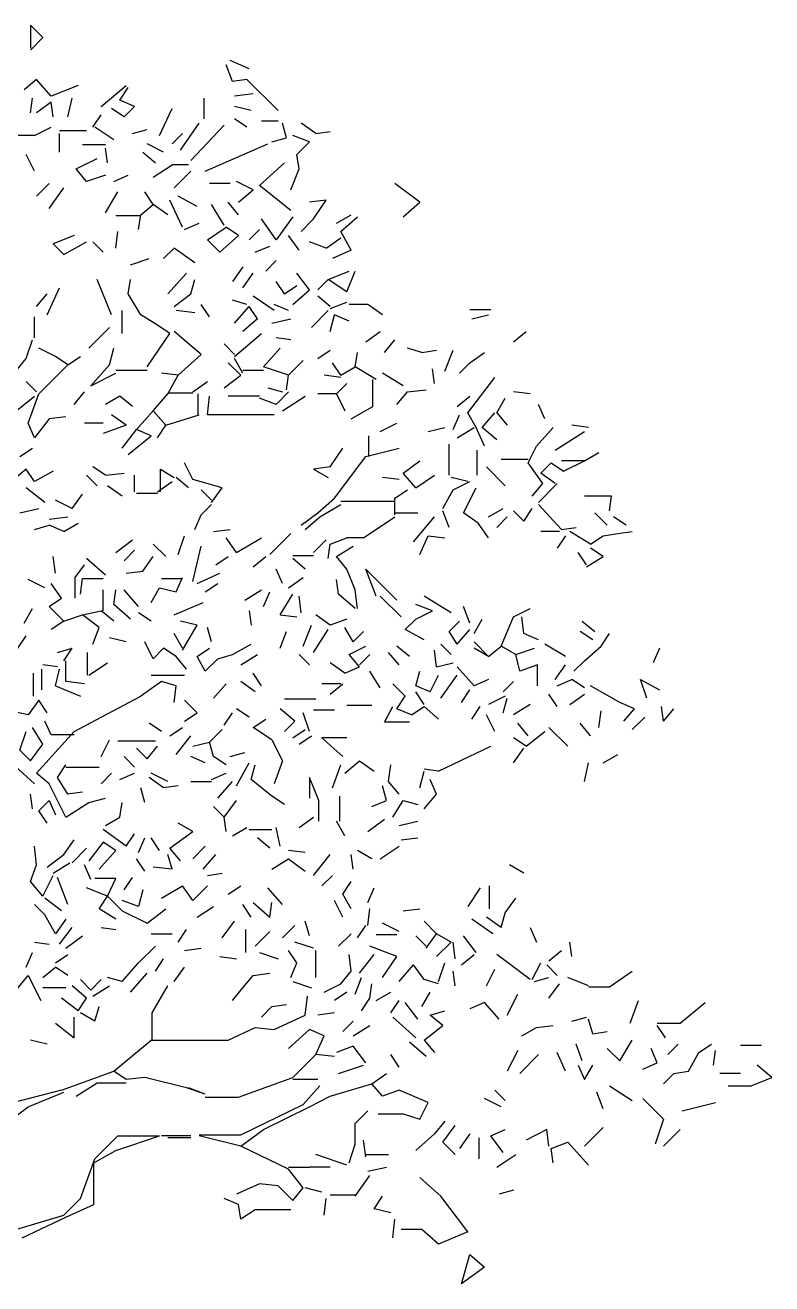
# Model space of a CAD drawing. Header units: millimetres. Extents: x 87938 to 265635, y 330093 to 434310.
# Drawn here: x 110388 to 113065, y 386110 to 390620 of the extents above; entities that cross this region are included whole.
import ezdxf

# ---------------------------------------------------------------- set-up
doc = ezdxf.new("R2010")
doc.units = ezdxf.units.MM

# ---------------------------------------------------------------- blocks, each defined once
blk = doc.blocks.new('A$C4BB30119')
at = {"linetype": 'Continuous'}
for p, q in [((3968, 6465.5), (3936, 6497.5)), ((3936, 6497.5), (3936, 6438.8)), ((3936, 6433.5), (3968, 6465.5)), ((4453.3, 6353.5), (4437.3, 6396.1)), ((4496, 6385.5), (4448, 6406.8)), ((3952, 6358.8), (3920, 6332.1)), ((3989.3, 6316.1), (3952, 6358.8)), ((4490.7, 6358.8), (4453.3, 6353.5)), ((4570.7, 6278.8), (4490.7, 6358.8)), ((4058.7, 6342.8), (3989.3, 6316.1)), ((4117.3, 6289.5), (4181.3, 6342.8)), ((4165.3, 6305.5), (4186.7, 6337.5)), ((4506.7, 6321.5), (4458.7, 6316.1)), ((3936, 6273.5), (3941.3, 6310.8)), ((3989.3, 6300.1), (3952, 6273.5)), ((3994.7, 6262.8), (3989.3, 6300.1)), ((4032, 6262.8), (4042.7, 6310.8)), ((4176, 6262.8), (4144, 6284.1)), ((4202.7, 6289.5), (4165.3, 6305.5)), ((4176, 6262.8), (4202.7, 6289.5)), ((4266.7, 6214.8), (4298.7, 6284.1)), ((4381.3, 6257.5), (4381.3, 6310.8)), ((4501.3, 6278.8), (4458.7, 6289.5)), ((4096, 6236.1), (4117.3, 6268.1)), ((4490.7, 6236.1), (4458.7, 6257.5)), ((4570.7, 6252.1), (4528, 6252.1)), ((3946.7, 6214.8), (3989.3, 6236.1)), ((4010.7, 6228.1), (4080, 6228.1)), ((4010.7, 6172.1), (4010.7, 6220.1)), ((4149.3, 6204.1), (4101.3, 6236.1)), ((4197.3, 6220.1), (4234.7, 6230.8)), ((4298.7, 6193.5), (4325.3, 6220.1)), ((4320, 6177.5), (4368, 6246.8)), ((4346.7, 6150.8), (4432, 6241.5)), ((4592, 6209.5), (4581.3, 6246.8)), ((4666.7, 6220.1), (4629.3, 6246.8)), ((4666.7, 6220.1), (4704, 6225.5)), ((3946.7, 6214.8), (3904, 6214.8)), ((4128, 6190.8), (4069.3, 6190.8)), ((4277.3, 6172.1), (4234.7, 6193.5)), ((4384, 6124.1), (4544, 6193.5)), ((4554.7, 6198.8), (4592, 6209.5)), ((4650.7, 6198.8), (4608, 6214.8)), ((4618.7, 6166.8), (4650.7, 6198.8)), ((3946.7, 6124.1), (3925.3, 6166.8)), ((4053.3, 6129.5), (4106.7, 6156.1)), ((4133.3, 6145.5), (4128, 6182.8)), ((4224, 6172.1), (4256, 6145.5)), ((4624, 6129.5), (4618.7, 6166.8)), ((4080, 6097.5), (4053.3, 6129.5)), ((4250.7, 6108.1), (4298.7, 6140.1)), ((4341.3, 6140.1), (4298.7, 6140.1)), ((4304, 6081.5), (4346.7, 6124.1)), ((4522.7, 6086.8), (4586.7, 6145.5)), ((4602.7, 6076.1), (4624, 6129.5)), ((3952, 6060.1), (3984, 6092.1)), ((4128, 6113.5), (4080, 6097.5)), ((4149.3, 6097.5), (4186.7, 6113.5)), ((4448, 6092.1), (4394.7, 6092.1)), ((4506.7, 6076.1), (4464, 6097.5)), ((4933.3, 6044.1), (4869.3, 6092.1)), ((3984, 6028.1), (4021.3, 6081.5)), ((4128, 6017.5), (4160, 6070.8)), ((4250.7, 6038.8), (4229.3, 6070.8)), ((4362.7, 6033.5), (4314.7, 6060.1)), ((4469.3, 6044.1), (4506.7, 6076.1)), ((4602.7, 6022.8), (4522.7, 6086.8)), ((4218.7, 6012.1), (4250.7, 6038.8)), ((4288, 6012.1), (4250.7, 6038.8)), ((4325.3, 5980.1), (4293.3, 6049.5)), ((4432, 5985.5), (4400, 6038.8)), ((4469.3, 6012.1), (4442.7, 6044.1)), ((4693.3, 6049.5), (4650.7, 6044.1)), ((4661.3, 6001.5), (4693.3, 6049.5)), ((4890.7, 6006.8), (4933.3, 6044.1)), ((4218.7, 6009.5), (4154.7, 6009.5)), ((4213.3, 5974.8), (4218.7, 6012.1)), ((4565.3, 5948.1), (4528, 6001.5)), ((4608, 6006.8), (4565.3, 5948.1)), ((4629.3, 5969.5), (4661.3, 6001.5)), ((4720, 5990.8), (4757.3, 6012.1)), ((4730.7, 5969.5), (4773.3, 6006.8)), ((4154.7, 5926.8), (4160, 5969.5)), ((4330.7, 5974.8), (4368, 5990.8)), ((4389.3, 5948.1), (4437.3, 5980.1)), ((4469.3, 5958.8), (4437.3, 5980.1)), ((4496, 5948.1), (4522.7, 5974.8)), ((4757.3, 5921.5), (4730.7, 5969.5)), ((4048, 5958.8), (3994.7, 5937.5)), ((3994.7, 5937.5), (4021.3, 5910.8)), ((4021.3, 5910.8), (4080, 5942.8)), ((4122.7, 5916.1), (4096, 5942.8)), ((4421.3, 5916.1), (4389.3, 5948.1)), ((4469.3, 5958.8), (4421.3, 5916.1)), ((4512, 5916.1), (4549.3, 5932.1)), ((4624, 5921.5), (4597.3, 5958.8)), ((4693.3, 5926.8), (4650.7, 5942.8)), ((4693.3, 5926.8), (4730.7, 5953.5)), ((4192, 5884.1), (4240, 5900.1)), ((4304, 5926.8), (4277.3, 5900.1)), ((4357.3, 5889.5), (4304, 5926.8)), ((4757.3, 5921.5), (4709.3, 5900.1)), ((4480, 5878.8), (4453.3, 5841.5)), ((4565.3, 5894.8), (4538.7, 5868.1)), ((4698.7, 5846.8), (4752, 5868.1)), ((4746.7, 5814.8), (4768, 5868.1)), ((4144, 5756.1), (4106.7, 5846.8)), ((4186.7, 5809.5), (4192, 5846.8)), ((4288, 5809.5), (4336, 5862.8)), ((4346.7, 5809.5), (4357.3, 5846.8)), ((4480, 5825.5), (4506.7, 5862.8)), ((4586.7, 5809.5), (4565.3, 5841.5)), ((4586.7, 5809.5), (4618.7, 5830.8)), ((4650.7, 5820.1), (4618.7, 5862.8)), ((4672, 5820.1), (4698.7, 5846.8)), ((4746.7, 5814.8), (4698.7, 5846.8)), ((3952, 5777.5), (3978.7, 5809.5)), ((3978.7, 5756.1), (4010.7, 5825.5)), ((4218.7, 5756.1), (4186.7, 5809.5)), ((4304, 5777.5), (4346.7, 5809.5)), ((4560, 5766.8), (4506.7, 5804.1)), ((4608, 5782.8), (4650.7, 5820.1)), ((4704, 5777.5), (4672, 5804.1)), ((4170.7, 5708.1), (4170.7, 5766.8)), ((4357.3, 5761.5), (4309.3, 5766.8)), ((4394.7, 5750.8), (4373.3, 5782.8)), ((4490.7, 5782.8), (4453.3, 5793.5)), ((4458.7, 5734.8), (4496, 5777.5)), ((4517.3, 5745.5), (4496, 5777.5)), ((4597.3, 5766.8), (4560, 5782.8)), ((4656, 5724.1), (4698.7, 5766.8)), ((4704, 5772.1), (4746.7, 5788.1)), ((4800, 5782.8), (4752, 5782.8)), ((4837.3, 5756.1), (4800, 5782.8)), ((5061.3, 5769.5), (5114.7, 5769.5)), ((3946.7, 5697.5), (3946.7, 5750.8)), ((4261.3, 5729.5), (4218.7, 5756.1)), ((4517.3, 5745.5), (4480, 5713.5)), ((4554.7, 5734.8), (4602.7, 5745.5)), ((4704, 5713.5), (4714.7, 5756.1)), ((4752, 5740.1), (4714.7, 5756.1)), ((5066.7, 5745.5), (5109.3, 5756.1)), ((4085.3, 5670.8), (4138.7, 5724.1)), ((4234.7, 5622.8), (4293.3, 5708.1)), ((4293.3, 5708.1), (4261.3, 5729.5)), ((4373.3, 5654.8), (4304, 5713.5)), ((4458.7, 5649.5), (4528, 5708.1)), ((4794.7, 5686.8), (4832, 5713.5)), ((5173.3, 5686.8), (5205.3, 5713.5)), ((3925.3, 5644.1), (3941.3, 5692.1)), ((4000, 5649.5), (3957.3, 5670.8)), ((4138.7, 5628.1), (4149.3, 5670.8)), ((4458.7, 5654.8), (4432, 5681.5)), ((4533.3, 5622.8), (4576, 5670.8)), ((4602.7, 5692.1), (4565.3, 5697.5)), ((4842.7, 5660.1), (4869.3, 5692.1)), ((4938.7, 5660.1), (4901.3, 5670.8)), ((3898.7, 5612.1), (3925.3, 5644.1)), ((4032, 5628.1), (4000, 5649.5)), ((4032, 5628.1), (4064, 5649.5)), ((4314.7, 5601.5), (4373.3, 5654.8)), ((4480, 5606.8), (4458.7, 5644.1)), ((4597.3, 5601.5), (4634.7, 5638.8)), ((4672, 5644.1), (4704, 5665.5)), ((4768, 5622.8), (4773.3, 5660.1)), ((4938.7, 5660.1), (4976, 5665.5)), ((4997.3, 5612.1), (5018.7, 5665.5)), ((5061.3, 5633.5), (5098.7, 5660.1)), ((3957.3, 5553.5), (4032, 5628.1)), ((4090.7, 5574.8), (4138.7, 5628.1)), ((4090.7, 5574.8), (4154.7, 5606.8)), ((4154.7, 5614.8), (4234.7, 5614.8)), ((4314.7, 5601.5), (4272, 5606.8)), ((4474.7, 5601.5), (4442.7, 5633.5)), ((4480, 5614.8), (4533.3, 5614.8)), ((4597.3, 5601.5), (4533.3, 5622.8)), ((4730.7, 5601.5), (4709.3, 5633.5)), ((4730.7, 5601.5), (4768, 5622.8)), ((4821.3, 5590.8), (4768, 5622.8)), ((4890.7, 5574.8), (4837.3, 5606.8)), ((4970.7, 5580.1), (4965.3, 5617.5)), ((5034.7, 5606.8), (5061.3, 5633.5)), ((3952, 5558.8), (3925.3, 5585.5)), ((4288, 5553.5), (4314.7, 5601.5)), ((4352, 5558.8), (4389.3, 5585.5)), ((4432, 5569.5), (4474.7, 5601.5)), ((4592, 5564.1), (4597.3, 5601.5)), ((4730.7, 5596.1), (4688, 5601.5)), ((4720, 5553.5), (4746.7, 5580.1)), ((4813.3, 5521.5), (4813.3, 5590.8)), ((5056, 5505.5), (5125.3, 5596.1)), ((3893.3, 5505.5), (3946.7, 5548.1)), ((3930.7, 5478.8), (3957.3, 5553.5)), ((4048, 5526.8), (4074.7, 5558.8)), ((4165.3, 5548.1), (4128, 5526.8)), ((4197.3, 5521.5), (4165.3, 5548.1)), ((4250.7, 5510.8), (4288, 5553.5)), ((4288, 5556.1), (4352, 5556.1)), ((4365.3, 5500.1), (4365.3, 5553.5)), ((4389.3, 5500.1), (4394.7, 5548.1)), ((4522.7, 5548.1), (4442.7, 5548.1)), ((4565.3, 5526.8), (4522.7, 5542.8)), ((4544, 5569.5), (4581.3, 5558.8)), ((4565.3, 5526.8), (4597.3, 5558.8)), ((4581.3, 5510.8), (4640, 5548.1)), ((4720, 5553.5), (4672, 5553.5)), ((4720, 5553.5), (4741.3, 5510.8)), ((4874.7, 5526.8), (4901.3, 5558.8)), ((4901.3, 5558.8), (4949.3, 5564.1)), ((5029.3, 5521.5), (5061.3, 5548.1)), ((5130.7, 5505.5), (5152, 5542.8)), ((5216, 5553.5), (5173.3, 5558.8)), ((4208, 5462.8), (4250.7, 5510.8)), ((4282.7, 5473.5), (4250.7, 5510.8)), ((4757.3, 5489.5), (4813.3, 5521.5)), ((5253.3, 5489.5), (5237.3, 5526.8)), ((3946.7, 5441.5), (3930.7, 5478.8)), ((3984, 5489.5), (3946.7, 5441.5)), ((4026.7, 5494.8), (3984, 5489.5)), ((4122.7, 5478.8), (4074.7, 5478.8)), ((4181.3, 5473.5), (4144, 5500.1)), ((4282.7, 5473.5), (4368, 5500.1)), ((4560, 5500.1), (4389.3, 5500.1)), ((4832, 5457.5), (4874.7, 5478.8)), ((5018.7, 5462.8), (5034.7, 5500.1)), ((5077.3, 5468.1), (5056, 5505.5)), ((5093.3, 5468.1), (5125.3, 5505.5)), ((5130.7, 5505.5), (5157.3, 5473.5)), ((4181.3, 5473.5), (4122.7, 5452.1)), ((4170.7, 5414.8), (4208, 5462.8)), ((4186.7, 5398.8), (4245.3, 5446.8)), ((4245.3, 5446.8), (4208, 5462.8)), ((4261.3, 5441.5), (4282.7, 5473.5)), ((4802.7, 5393.5), (4802.7, 5446.8)), ((4954.7, 5457.5), (4997.3, 5468.1)), ((5029.3, 5441.5), (5072, 5468.1)), ((5098.7, 5420.1), (5077.3, 5468.1)), ((5130.7, 5436.1), (5093.3, 5468.1)), ((5232, 5420.1), (5274.7, 5468.1)), ((5280, 5409.5), (5354.7, 5457.5)), ((5365.3, 5468.1), (5322.7, 5473.5)), ((3909.3, 5393.5), (3941.3, 5414.8)), ((4704, 5366.8), (4736, 5414.8)), ((4794.7, 5393.5), (4880, 5414.8)), ((5008, 5345.5), (5008, 5425.5)), ((5210.7, 5377.5), (5232, 5420.1)), ((4714.7, 5286.8), (4794.7, 5393.5)), ((4890.7, 5350.8), (4933.3, 5382.8)), ((5080, 5345.5), (5080, 5409.5)), ((5210.7, 5385.5), (5141.3, 5385.5)), ((5354.7, 5382.8), (5296, 5382.8)), ((5301.3, 5356.1), (5354.7, 5382.8)), ((5354.7, 5382.8), (5392, 5404.1)), ((3925.3, 5361.5), (3893.3, 5334.8)), ((3946.7, 5329.5), (3925.3, 5361.5)), ((3994.7, 5356.1), (3946.7, 5329.5)), ((4128, 5345.5), (4096, 5366.8)), ((4128, 5345.5), (4176, 5350.8)), ((4269.3, 5302.8), (4269.3, 5361.5)), ((4269.3, 5361.5), (4304, 5340.1)), ((4352, 5334.8), (4330.7, 5377.5)), ((4704, 5366.8), (4661.3, 5361.5)), ((4661.3, 5361.5), (4698.7, 5340.1)), ((4922.7, 5313.5), (4890.7, 5350.8)), ((5152, 5318.8), (5104, 5366.8)), ((5248, 5324.1), (5210.7, 5377.5)), ((5242.7, 5350.8), (5269.3, 5377.5)), ((5280, 5324.1), (5242.7, 5350.8)), ((5269.3, 5377.5), (5301.3, 5356.1)), ((4106.7, 5318.8), (4080, 5345.5)), ((4170.7, 5292.1), (4133.3, 5318.8)), ((4202.7, 5302.8), (4202.7, 5345.5)), ((4261.3, 5302.8), (4298.7, 5329.5)), ((4341.3, 5313.5), (4309.3, 5340.1)), ((4426.7, 5313.5), (4352, 5334.8)), ((4880, 5334.8), (4837.3, 5340.1)), ((4922.7, 5313.5), (4970.7, 5345.5)), ((5056, 5329.5), (5013.3, 5340.1)), ((5018.7, 5308.1), (5061.3, 5329.5)), ((5221.3, 5292.1), (5248, 5324.1)), ((5237.3, 5276.1), (5285.3, 5324.1)), ((3973.3, 5276.1), (3925.3, 5313.5)), ((4042.7, 5260.1), (4069.3, 5297.5)), ((4208, 5300.1), (4261.3, 5300.1)), ((4400, 5281.5), (4373.3, 5308.1)), ((4400, 5276.1), (4426.7, 5313.5)), ((4672, 5249.5), (4714.7, 5286.8)), ((4869.3, 5286.8), (4901.3, 5308.1)), ((4869.3, 5244.1), (4869.3, 5286.8)), ((4992, 5260.1), (5018.7, 5308.1)), ((5045.3, 5249.5), (5077.3, 5313.5)), ((5424, 5292.1), (5354.7, 5292.1)), ((5418.7, 5254.8), (5424, 5292.1)), ((3909.3, 5249.5), (3957.3, 5260.1)), ((4042.7, 5260.1), (4000, 5281.5)), ((4373.3, 5244.1), (4400, 5270.8)), ((4677.3, 5238.8), (4730.7, 5270.8)), ((4730.7, 5278.8), (4869.3, 5278.8)), ((5008, 5212.1), (4992, 5254.8)), ((5109.3, 5238.8), (5146.7, 5260.1)), ((5200, 5228.1), (5173.3, 5254.8)), ((5200, 5228.1), (5221.3, 5260.1)), ((5296, 5206.8), (5237.3, 5270.8)), ((3984, 5233.5), (4032, 5238.8)), ((4021.3, 5201.5), (4058.7, 5222.8)), ((4357.3, 5206.8), (4373.3, 5244.1)), ((4629.3, 5217.5), (4672, 5249.5)), ((4640, 5206.8), (4677.3, 5238.8)), ((4789.3, 5185.5), (4869.3, 5238.8)), ((4869.3, 5249.5), (4928, 5249.5)), ((4917.3, 5174.8), (4970.7, 5238.8)), ((5082.7, 5222.8), (5045.3, 5249.5)), ((5109.3, 5185.5), (5082.7, 5222.8)), ((5157.3, 5238.8), (5130.7, 5212.1)), ((5413.3, 5217.5), (5381.3, 5249.5)), ((5461.3, 5217.5), (5429.3, 5238.8)), ((3946.7, 5206.8), (3984, 5217.5)), ((4021.3, 5201.5), (3984, 5217.5)), ((4314.7, 5142.8), (4330.7, 5190.8)), ((4405.3, 5201.5), (4448, 5206.8)), ((4549.3, 5142.8), (4602.7, 5196.1)), ((4933.3, 5142.8), (4954.7, 5190.8)), ((4954.7, 5190.8), (4997.3, 5185.5)), ((5290.7, 5201.5), (5242.7, 5201.5)), ((5306.7, 5190.8), (5285.3, 5158.8)), ((5296, 5206.8), (5333.3, 5212.1)), ((5370.7, 5169.5), (5317.3, 5201.5)), ((5370.7, 5169.5), (5402.7, 5190.8)), ((5402.7, 5190.8), (5440, 5196.1)), ((5440, 5196.1), (5477.3, 5201.5)), ((4154.7, 5148.1), (4197.3, 5180.1)), ((4282.7, 5137.5), (4250.7, 5169.5)), ((4352, 5073.5), (4373.3, 5164.1)), ((4464, 5148.1), (4437.3, 5185.5)), ((4464, 5148.1), (4528, 5185.5)), ((4661.3, 5148.1), (4693.3, 5180.1)), ((4698.7, 5132.1), (4704, 5169.5)), ((4704, 5169.5), (4746.7, 5185.5)), ((4720, 5137.5), (4762.7, 5164.1)), ((4789.3, 5185.5), (4746.7, 5185.5)), ((5402.7, 5137.5), (5370.7, 5158.8)), ((4000, 5094.8), (3994.7, 5137.5)), ((4128, 5089.5), (4080, 5132.1)), ((4176, 5126.8), (4202.7, 5153.5)), ((4224, 5100.1), (4250.7, 5137.5)), ((4410.7, 5116.1), (4442.7, 5137.5)), ((4506.7, 5110.8), (4538.7, 5137.5)), ((4608, 5140.1), (4661.3, 5140.1)), ((4640, 5105.5), (4608, 5132.1)), ((4746.7, 5105.5), (4720, 5137.5)), ((5360, 5116.1), (5338.7, 5148.1)), ((5360, 5110.8), (5402.7, 5137.5)), ((4050.7, 5084.1), (4074.7, 5116.1)), ((4181.3, 5094.8), (4224, 5100.1)), ((4362.7, 5068.1), (4421.3, 5094.8)), ((4581.3, 5068.1), (4565.3, 5105.5)), ((4768, 5052.1), (4746.7, 5105.5)), ((4821.3, 5036.1), (4794.7, 5105.5)), ((4874.7, 5025.5), (4794.7, 5105.5)), ((3973.3, 5057.5), (3930.7, 5078.8)), ((4016, 5030.8), (3989.3, 5068.1)), ((4050.7, 5030.8), (4050.7, 5084.1)), ((4064, 5041.5), (4069.3, 5081.5)), ((4069.3, 5081.5), (4122.7, 5081.5)), ((4272, 5081.5), (4325.3, 5081.5)), ((4309.3, 5046.8), (4325.3, 5084.1)), ((4384, 5046.8), (4416, 5068.1)), ((4597.3, 5057.5), (4634.7, 5084.1)), ((4725.3, 5041.5), (4720, 5078.8)), ((3984, 5009.5), (4016, 5030.8)), ((4122.7, 4998.8), (4122.7, 5052.1)), ((4149.3, 5014.8), (4154.7, 5052.1)), ((4213.3, 5009.5), (4176, 5052.1)), ((4245.3, 5020.1), (4266.7, 5057.5)), ((4266.7, 5057.5), (4309.3, 5046.8)), ((4485.3, 5025.5), (4528, 5052.1)), ((4533.3, 5009.5), (4549.3, 5046.8)), ((4576, 4988.1), (4608, 5041.5)), ((4629.3, 4993.5), (4624, 5036.1)), ((4768, 5004.1), (4725.3, 5041.5)), ((4773.3, 5004.1), (4768, 5052.1)), ((4885.3, 4982.8), (4832, 5036.1)), ((5013.3, 4993.5), (4944, 5036.1)), ((3920, 4966.8), (3941.3, 5004.1)), ((4021.3, 4972.1), (3984, 5009.5)), ((4069.3, 4988.1), (4117.3, 4998.8)), ((4149.3, 4972.1), (4117.3, 4998.8)), ((4192, 4977.5), (4149.3, 5014.8)), ((4245.3, 4972.1), (4213.3, 4993.5)), ((4304, 4988.1), (4378.7, 5020.1)), ((4496, 4998.8), (4501.3, 4961.5)), ((4965.3, 4998.8), (4922.7, 5014.8)), ((4922.7, 4977.5), (4965.3, 4998.8)), ((5061.3, 4966.8), (5045.3, 5009.5)), ((5173.3, 4982.8), (5216, 5004.1)), ((4021.3, 4972.1), (3989.3, 4950.8)), ((4021.3, 4972.1), (4069.3, 4988.1)), ((4112, 4956.1), (4069.3, 4988.1)), ((4362.7, 4961.5), (4320, 4972.1)), ((4325.3, 4897.5), (4362.7, 4961.5)), ((4576, 4988.1), (4618.7, 4982.8)), ((4634.7, 4908.1), (4656, 4961.5)), ((4704, 4961.5), (4666.7, 4988.1)), ((4746.7, 4977.5), (4704, 4961.5)), ((4896, 4950.8), (4922.7, 4977.5)), ((5008, 4945.5), (5034.7, 4972.1)), ((5072, 4940.1), (5093.3, 4977.5)), ((5141.3, 4908.1), (5173.3, 4982.8)), ((5200, 4940.1), (5194.7, 4982.8)), ((5349.3, 4972.1), (5381.3, 4945.5)), ((3904, 4902.8), (3925.3, 4934.8)), ((4096, 4913.5), (4112, 4956.1)), ((4181.3, 4918.8), (4138.7, 4929.5)), ((4325.3, 4902.8), (4304, 4940.1)), ((4400, 4918.8), (4389.3, 4956.1)), ((4576, 4902.8), (4592, 4945.5)), ((4661.3, 4892.1), (4698.7, 4950.8)), ((4762.7, 4918.8), (4741.3, 4956.1)), ((4789.3, 4945.5), (4762.7, 4918.8)), ((4944, 4924.1), (4896, 4950.8)), ((5029.3, 4913.5), (5008, 4945.5)), ((5029.3, 4913.5), (5061.3, 4950.8)), ((5237.3, 4924.1), (5200, 4940.1)), ((5376, 4924.1), (5344, 4945.5)), ((5397.3, 4908.1), (5418.7, 4940.1)), ((4005.3, 4892.1), (4042.7, 4902.8)), ((4021.3, 4870.8), (4042.7, 4902.8)), ((4250.7, 4876.1), (4229.3, 4918.8)), ((4250.7, 4876.1), (4277.3, 4902.8)), ((4309.3, 4881.5), (4277.3, 4902.8)), ((4362.7, 4881.5), (4394.7, 4902.8)), ((4453.3, 4886.8), (4501.3, 4913.5)), ((4752, 4886.8), (4794.7, 4908.1)), ((4906.7, 4881.5), (4874.7, 4908.1)), ((4976, 4854.8), (4970.7, 4897.5)), ((5013.3, 4886.8), (4986.7, 4913.5)), ((5109.3, 4881.5), (5072, 4918.8)), ((5109.3, 4881.5), (5072, 4902.8)), ((5109.3, 4881.5), (5141.3, 4908.1)), ((5178.7, 4886.8), (5141.3, 4908.1)), ((5178.7, 4886.8), (5226.7, 4902.8)), ((5306.7, 4881.5), (5253.3, 4913.5)), ((5354.7, 4870.8), (5397.3, 4908.1)), ((5546.7, 4902.8), (5530.7, 4865.5)), ((4026.7, 4817.5), (4026.7, 4870.8)), ((4082.7, 4833.5), (4082.7, 4892.1)), ((4085.3, 4833.5), (4133.3, 4865.5)), ((4336, 4849.5), (4309.3, 4881.5)), ((4384, 4844.1), (4362.7, 4881.5)), ((4416, 4876.1), (4384, 4844.1)), ((4416, 4876.1), (4453.3, 4886.8)), ((4474.7, 4860.1), (4517.3, 4886.8)), ((4650.7, 4860.1), (4624, 4886.8)), ((4741.3, 4838.8), (4704, 4865.5)), ((4778.7, 4854.8), (4752, 4886.8)), ((4778.7, 4860.1), (4805.3, 4886.8)), ((4880, 4860.1), (4853.3, 4892.1)), ((4976, 4854.8), (5018.7, 4865.5)), ((5189.3, 4844.1), (5178.7, 4886.8)), ((5328, 4844.1), (5354.7, 4870.8)), ((3944, 4780.1), (3944, 4838.8)), ((3965.3, 4796.1), (3965.3, 4849.5)), ((4005.3, 4854.8), (3968, 4860.1)), ((4000, 4806.8), (4010.7, 4849.5)), ((4245.3, 4833.5), (4330.7, 4833.5)), ((4528, 4806.8), (4506.7, 4838.8)), ((4741.3, 4838.8), (4778.7, 4854.8)), ((4832, 4801.5), (4805.3, 4844.1)), ((4922.7, 4806.8), (4933.3, 4844.1)), ((4960, 4790.8), (4981.3, 4833.5)), ((4986.7, 4774.8), (5029.3, 4833.5)), ((5072, 4806.8), (5029.3, 4854.8)), ((5234.7, 4860.1), (5189.3, 4844.1)), ((5234.7, 4806.8), (5234.7, 4860.1)), ((5280, 4822.8), (5306.7, 4860.1)), ((4000, 4806.8), (4064, 4780.1)), ((4074.7, 4812.1), (4026.7, 4817.5)), ((4272, 4817.5), (4218.7, 4780.1)), ((4309.3, 4806.8), (4272, 4817.5)), ((4304, 4764.1), (4309.3, 4806.8)), ((4405.3, 4774.8), (4437.3, 4812.1)), ((4512, 4790.8), (4474.7, 4817.5)), ((4730.7, 4812.1), (4682.7, 4812.1)), ((4704, 4785.5), (4736, 4812.1)), ((4896, 4780.1), (4864, 4812.1)), ((4960, 4790.8), (4922.7, 4806.8)), ((5109.3, 4822.8), (5072, 4806.8)), ((5146.7, 4790.8), (5173.3, 4817.5)), ((5285.3, 4806.8), (5322.7, 4822.8)), ((5354.7, 4801.5), (5322.7, 4822.8)), ((5408, 4785.5), (5370.7, 4806.8)), ((5514.7, 4774.8), (5498.7, 4822.8)), ((5498.7, 4822.8), (5546.7, 4796.1)), ((3957.3, 4769.5), (3930.7, 4732.1)), ((3978.7, 4737.5), (3957.3, 4769.5)), ((4048, 4689.5), (4218.7, 4780.1)), ((4362.7, 4737.5), (4330.7, 4769.5)), ((4666.7, 4772.1), (4586.7, 4772.1)), ((4874.7, 4748.1), (4896, 4780.1)), ((4944, 4758.8), (4922.7, 4790.8)), ((5040, 4764.1), (5061.3, 4796.1)), ((5152, 4780.1), (5109.3, 4758.8)), ((5146.7, 4737.5), (5157.3, 4774.8)), ((5285.3, 4753.5), (5264, 4785.5)), ((5317.3, 4758.8), (5354.7, 4785.5)), ((5445.3, 4764.1), (5408, 4785.5)), ((3930.7, 4732.1), (3882.7, 4742.8)), ((4330.7, 4716.1), (4362.7, 4737.5)), ((4432, 4705.5), (4453.3, 4737.5)), ((4496, 4726.8), (4464, 4748.1)), ((4613.3, 4716.1), (4576, 4748.1)), ((4650.7, 4689.5), (4634.7, 4737.5)), ((4661.3, 4745.5), (4714.7, 4745.5)), ((4810.7, 4756.1), (4746.7, 4756.1)), ((4842.7, 4713.5), (4864, 4753.5)), ((4912, 4732.1), (4874.7, 4748.1)), ((4912, 4732.1), (4944, 4753.5)), ((4981.3, 4721.5), (4944, 4753.5)), ((5066.7, 4721.5), (5088, 4753.5)), ((5216, 4758.8), (5173.3, 4732.1)), ((5392, 4700.1), (5397.3, 4742.8)), ((5482.7, 4748.1), (5445.3, 4764.1)), ((5456, 4716.1), (5482.7, 4748.1)), ((5557.3, 4716.1), (5552, 4753.5)), ((5557.3, 4716.1), (5584, 4748.1)), ((3989.3, 4681.5), (3973.3, 4716.1)), ((4272, 4689.5), (4240, 4710.8)), ((4506.7, 4700.1), (4538.7, 4721.5)), ((4586.7, 4689.5), (4613.3, 4716.1)), ((4906.7, 4713.5), (4842.7, 4713.5)), ((5125.3, 4689.5), (5104, 4732.1)), ((5210.7, 4678.8), (5184, 4710.8)), ((5370.7, 4678.8), (5344, 4710.8)), ((5477.3, 4694.8), (5509.3, 4726.8)), ((3909.3, 4641.5), (3925.3, 4689.5)), ((3968, 4657.5), (3941.3, 4700.1)), ((3952, 4582.8), (4048, 4689.5)), ((4048, 4681.5), (3989.3, 4681.5)), ((4293.3, 4678.8), (4325.3, 4700.1)), ((4309.3, 4630.8), (4346.7, 4678.8)), ((4394.7, 4662.8), (4426.7, 4694.8)), ((4554.7, 4668.1), (4506.7, 4700.1)), ((4608, 4673.5), (4640, 4694.8)), ((4624, 4657.5), (4656, 4678.8)), ((4736, 4625.5), (4682.7, 4673.5)), ((4746.7, 4673.5), (4682.7, 4673.5)), ((5205.3, 4652.1), (5173.3, 4673.5)), ((5205.3, 4652.1), (5253.3, 4689.5)), ((5312, 4652.1), (5264, 4700.1)), ((3909.3, 4641.5), (3936, 4614.8)), ((3936, 4614.8), (3968, 4657.5)), ((4117.3, 4625.5), (4138.7, 4668.1)), ((4160, 4665.5), (4256, 4665.5)), ((4234.7, 4620.1), (4208, 4646.8)), ((4234.7, 4620.1), (4261.3, 4652.1)), ((4352, 4652.1), (4394.7, 4662.8)), ((4405.3, 4625.5), (4394.7, 4662.8)), ((4554.7, 4668.1), (4581.3, 4614.8)), ((4981.3, 4588.1), (5114.7, 4652.1)), ((5173.3, 4609.5), (5200, 4646.8)), ((3946.7, 4556.1), (3888, 4609.5)), ((4202.7, 4598.8), (4176, 4625.5)), ((4384, 4609.5), (4346.7, 4625.5)), ((4437.3, 4604.1), (4405.3, 4625.5)), ((4448, 4625.5), (4485.3, 4636.1)), ((4464, 4550.8), (4496, 4609.5)), ((4581.3, 4614.8), (4560, 4556.1)), ((4741.3, 4582.8), (4778.7, 4614.8)), ((4778.7, 4614.8), (4816, 4588.1)), ((5354.7, 4561.5), (5365.3, 4609.5)), ((5402.7, 4609.5), (5440, 4630.8)), ((3984, 4556.1), (3952, 4582.8)), ((4005.3, 4572.1), (4026.7, 4604.1)), ((4026.7, 4598.8), (4112, 4598.8)), ((4117.3, 4556.1), (4144, 4582.8)), ((4165.3, 4566.8), (4202.7, 4582.8)), ((4288, 4561.5), (4245.3, 4582.8)), ((4400, 4566.8), (4437.3, 4582.8)), ((4501.3, 4566.8), (4512, 4604.1)), ((4709.3, 4545.5), (4730.7, 4604.1)), ((4853.3, 4561.5), (4858.7, 4604.1)), ((4933.3, 4545.5), (4944, 4588.1)), ((4981.3, 4588.1), (4944, 4593.5)), ((4026.7, 4470.8), (3984, 4556.1)), ((4032, 4529.5), (4005.3, 4572.1)), ((4229.3, 4508.1), (4218.7, 4545.5)), ((4277.3, 4545.5), (4240, 4572.1)), ((4314.7, 4550.8), (4277.3, 4545.5)), ((4346.7, 4561.5), (4400, 4561.5)), ((4416, 4518.8), (4453.3, 4561.5)), ((4554.7, 4524.1), (4501.3, 4566.8)), ((4674.7, 4513.5), (4650.7, 4572.1)), ((4650.7, 4572.1), (4650.7, 4518.8)), ((4848, 4513.5), (4837.3, 4550.8)), ((4880, 4529.5), (4853.3, 4561.5)), ((4976, 4529.5), (4960, 4566.8)), ((3941.3, 4492.1), (3936, 4529.5)), ((3957.3, 4486.8), (3984, 4513.5)), ((3984, 4513.5), (4000, 4476.1)), ((4069.3, 4534.8), (4032, 4529.5)), ((4085.3, 4508.1), (4128, 4518.8)), ((4432, 4470.8), (4464, 4513.5)), ((4586.7, 4502.8), (4554.7, 4524.1)), ((4674.7, 4460.1), (4674.7, 4513.5)), ((4728, 4460.1), (4728, 4524.1)), ((4810.7, 4497.5), (4848, 4513.5)), ((4864, 4470.8), (4890.7, 4513.5)), ((4890.7, 4513.5), (4928, 4502.8)), ((4944, 4492.1), (4976, 4529.5)), ((3978.7, 4454.8), (3957.3, 4486.8)), ((4026.7, 4470.8), (4085.3, 4508.1)), ((4165.3, 4470.8), (4170.7, 4508.1)), ((4432, 4470.8), (4405.3, 4497.5)), ((4128, 4449.5), (4165.3, 4470.8)), ((4352, 4433.5), (4314.7, 4454.8)), ((4437.3, 4433.5), (4432, 4470.8)), ((4624, 4444.1), (4661.3, 4470.8)), ((4741.3, 4422.8), (4720, 4460.1)), ((4800, 4433.5), (4842.7, 4465.5)), ((4880, 4449.5), (4928, 4460.1)), ((4181.3, 4396.1), (4122.7, 4438.8)), ((4181.3, 4396.1), (4202.7, 4428.1)), ((4213.3, 4380.1), (4229.3, 4417.5)), ((4266.7, 4385.5), (4245.3, 4417.5)), ((4293.3, 4390.8), (4352, 4433.5)), ((4453.3, 4422.8), (4490.7, 4444.1)), ((4496, 4438.8), (4554.7, 4438.8)), ((4549.3, 4390.8), (4517.3, 4417.5)), ((4576, 4396.1), (4565.3, 4444.1)), ((4885.3, 4412.1), (4928, 4417.5)), ((3952, 4348.1), (3946.7, 4396.1)), ((4021.3, 4374.8), (4048, 4412.1)), ((4042.7, 4353.5), (4080, 4390.8)), ((4122.7, 4406.8), (4085.3, 4358.8)), ((4112, 4337.5), (4154.7, 4385.5)), ((4154.7, 4385.5), (4122.7, 4406.8)), ((4320, 4358.8), (4293.3, 4390.8)), ((4352, 4364.1), (4384, 4396.1)), ((4640, 4380.1), (4597.3, 4385.5)), ((4810.7, 4364.1), (4773.3, 4385.5)), ((4832, 4364.1), (4880, 4396.1)), ((3978.7, 4342.8), (4021.3, 4374.8)), ((3994.7, 4326.8), (4037.3, 4353.5)), ((4229.3, 4332.1), (4208, 4364.1)), ((4298.7, 4337.5), (4288, 4374.8)), ((4378.7, 4337.5), (4410.7, 4374.8)), ((4554.7, 4337.5), (4597.3, 4364.1)), ((4597.3, 4364.1), (4640, 4332.1)), ((4661.3, 4321.5), (4704, 4374.8)), ((4762.7, 4337.5), (4757.3, 4374.8)), ((3936, 4305.5), (3952, 4348.1)), ((3968, 4268.1), (3994.7, 4321.5)), ((4090.7, 4310.8), (4074.7, 4348.1)), ((4298.7, 4337.5), (4250.7, 4342.8)), ((4389.3, 4321.5), (4426.7, 4326.8)), ((4682.7, 4294.8), (4709.3, 4321.5)), ((5200, 4326.8), (5162.7, 4348.1)), ((3968, 4268.1), (3936, 4305.5)), ((4032, 4246.8), (4005.3, 4316.1)), ((4133.3, 4268.1), (4080, 4289.5)), ((4154.7, 4313.5), (4101.3, 4313.5)), ((4133.3, 4268.1), (4154.7, 4313.5)), ((4176, 4284.1), (4197.3, 4316.1)), ((4272, 4262.8), (4325.3, 4294.8)), ((4352, 4257.5), (4325.3, 4294.8)), ((4352, 4257.5), (4389.3, 4294.8)), ((4442.7, 4273.5), (4474.7, 4294.8)), ((4581.3, 4246.8), (4544, 4289.5)), ((4736, 4273.5), (4757.3, 4305.5)), ((4800, 4252.1), (4816, 4289.5)), ((5088, 4289.5), (5056, 4241.5)), ((5112, 4236.1), (5112, 4294.8)), ((4016, 4230.8), (3973.3, 4262.8)), ((4112, 4236.1), (4133.3, 4268.1)), ((4170.7, 4230.8), (4133.3, 4268.1)), ((4213.3, 4241.5), (4170.7, 4257.5)), ((4224, 4284.1), (4213.3, 4241.5)), ((4736, 4214.8), (4714.7, 4257.5)), ((4757.3, 4236.1), (4736, 4273.5)), ((5152, 4225.5), (5178.7, 4262.8)), ((3973.3, 4220.1), (3946.7, 4246.8)), ((4000, 4172.1), (3973.3, 4220.1)), ((4154.7, 4209.5), (4112, 4236.1)), ((4170.7, 4230.8), (4234.7, 4198.8)), ((4234.7, 4198.8), (4282.7, 4236.1)), ((4362.7, 4214.8), (4405.3, 4241.5)), ((4501.3, 4214.8), (4480, 4246.8)), ((4506.7, 4252.1), (4549.3, 4214.8)), ((4549.3, 4214.8), (4554.7, 4252.1)), ((4800, 4193.5), (4805.3, 4236.1)), ((4890.7, 4230.8), (4933.3, 4236.1)), ((5141.3, 4188.1), (5152, 4225.5)), ((4026.7, 4209.5), (4000, 4172.1)), ((4010.7, 4145.5), (4042.7, 4188.1)), ((4117.3, 4188.1), (4154.7, 4182.8)), ((4426.7, 4161.5), (4458.7, 4204.1)), ((4581.3, 4161.5), (4613.3, 4193.5)), ((4650.7, 4166.8), (4640, 4204.1)), ((4773.3, 4161.5), (4794.7, 4193.5)), ((4880, 4177.5), (4837.3, 4198.8)), ((4976, 4172.1), (4944, 4204.1)), ((5120, 4172.1), (5066.7, 4209.5)), ((5141.3, 4188.1), (5104, 4214.8)), ((5216, 4188.1), (5232, 4150.8)), ((4026.7, 4134.8), (4069.3, 4166.8)), ((4245.3, 4172.1), (4298.7, 4172.1)), ((4314.7, 4150.8), (4336, 4182.8)), ((4488, 4124.1), (4488, 4182.8)), ((4512, 4140.1), (4549.3, 4177.5)), ((4725.3, 4140.1), (4757.3, 4172.1)), ((4874.7, 4169.5), (4821.3, 4169.5)), ((4949.3, 4140.1), (4922.7, 4166.8)), ((4949.3, 4134.8), (4976, 4172.1)), ((5013.3, 4150.8), (4976, 4172.1)), ((5077.3, 4124.1), (5045.3, 4166.8)), ((3925.3, 4086.8), (3941.3, 4124.1)), ((3946.7, 4150.8), (3984, 4145.5)), ((4213.3, 4097.5), (4256, 4140.1)), ((4330.7, 4129.5), (4373.3, 4134.8)), ((4522.7, 4124.1), (4570.7, 4108.1)), ((4618.7, 4097.5), (4597.3, 4129.5)), ((4661.3, 4134.8), (4613.3, 4150.8)), ((4666.7, 4060.1), (4666.7, 4129.5)), ((4874.7, 4113.5), (4805.3, 4140.1)), ((4976, 4113.5), (5013.3, 4150.8)), ((5024, 4108.1), (5018.7, 4150.8)), ((5264, 4102.8), (5296, 4129.5)), ((5322.7, 4113.5), (5317.3, 4150.8)), ((4000, 4097.5), (4032, 4118.8)), ((4170.7, 4049.5), (4213.3, 4097.5)), ((4256, 4076.1), (4277.3, 4108.1)), ((4421.3, 4113.5), (4464, 4108.1)), ((4602.7, 4060.1), (4618.7, 4097.5)), ((4757.3, 4076.1), (4752, 4118.8)), ((4778.7, 4070.8), (4816, 4118.8)), ((4837.3, 4060.1), (4874.7, 4113.5)), ((4880, 4049.5), (4917.3, 4092.1)), ((4944, 4054.8), (4917.3, 4092.1)), ((4981.3, 4049.5), (4997.3, 4097.5)), ((5040, 4092.1), (5072, 4118.8)), ((5216, 4054.8), (5130.7, 4118.8)), ((5221.3, 4054.8), (5242.7, 4097.5)), ((5285.3, 4065.5), (5258.7, 4092.1)), ((3882.7, 4006.8), (3930.7, 4065.5)), ((3930.7, 4065.5), (3962.7, 4001.5)), ((3968, 4060.1), (4000, 4086.8)), ((4032, 4065.5), (4000, 4086.8)), ((4170.7, 4049.5), (4133.3, 4060.1)), ((4192, 4022.8), (4234.7, 4070.8)), ((4304, 4049.5), (4330.7, 4086.8)), ((4480, 4033.5), (4506.7, 4065.5)), ((4506.7, 4065.5), (4549.3, 4070.8)), ((4730.7, 4044.1), (4757.3, 4076.1)), ((4768, 4017.5), (4784, 4060.1)), ((5024, 4038.8), (5018.7, 4076.1)), ((5104, 4038.8), (5125.3, 4081.5)), ((5226.7, 4049.5), (5264, 4060.1)), ((5365.3, 4038.8), (5312, 4060.1)), ((5418.7, 4036.1), (5477.3, 4076.1)), ((4026.7, 4033.5), (3968, 4033.5)), ((4080, 4006.8), (4042.7, 4038.8)), ((4064, 4054.8), (4090.7, 4028.1)), ((4090.7, 4028.1), (4117.3, 4054.8)), ((4096, 4012.1), (4138.7, 4038.8)), ((4248, 3969.5), (4288, 4038.8)), ((4453.3, 4001.5), (4480, 4033.5)), ((4608, 4049.5), (4656, 4033.5)), ((4688, 4022.8), (4730.7, 4044.1)), ((4805.3, 4006.8), (4810.7, 4044.1)), ((4981.3, 4044.1), (4944, 4054.8)), ((5264, 4006.8), (5290.7, 4044.1)), ((5365.3, 4036.1), (5418.7, 4036.1)), ((4058.7, 3974.8), (4016, 4006.8)), ((4058.7, 3974.8), (4080, 4006.8)), ((4640, 3964.1), (4645.3, 4012.1)), ((4746.7, 4022.8), (4714.7, 4001.5)), ((4784, 3974.8), (4805.3, 4006.8)), ((4821.3, 4001.5), (4858.7, 4022.8)), ((4858.7, 3969.5), (4880, 4001.5)), ((4928, 3953.5), (4896, 3996.1)), ((4938.7, 3985.5), (4960, 4022.8)), ((5098.7, 3996.1), (5061.3, 3980.1)), ((5136, 3953.5), (5098.7, 3996.1)), ((5157.3, 3964.1), (5184, 4017.5)), ((5472, 3942.8), (5493.3, 4001.5)), ((5600, 3942.8), (5664, 3996.1)), ((4101.3, 3948.1), (4064, 3969.5)), ((4101.3, 3948.1), (4112, 3985.5)), ((4248, 3900.1), (4248, 3969.5)), ((4528, 3958.8), (4554.7, 3985.5)), ((4554.7, 3985.5), (4592, 3990.8)), ((4560, 3926.8), (4640, 3964.1)), ((4714.7, 3969.5), (4672, 3964.1)), ((4960, 3964.1), (4997.3, 3974.8)), ((4992, 3937.5), (4960, 3964.1)), ((4000, 3942.8), (4048, 3905.5)), ((4048, 3905.5), (4048, 3958.8)), ((4442.7, 3900.1), (4512, 3932.1)), ((4512, 3932.1), (4560, 3926.8)), ((4762.7, 3948.1), (4736, 3921.5)), ((4762.7, 3910.8), (4805.3, 3937.5)), ((4922.7, 3905.5), (4864, 3958.8)), ((4944, 3900.1), (4992, 3937.5)), ((5194.7, 3910.8), (5232, 3932.1)), ((5232, 3932.1), (5274.7, 3937.5)), ((5322.7, 3948.1), (5360, 3958.8)), ((5376, 3916.1), (5365.3, 3953.5)), ((5541.3, 3942.8), (5600, 3942.8)), ((5562.7, 3905.5), (5541.3, 3937.5)), ((3978.7, 3889.5), (3936, 3900.1)), ((4149.3, 3820.1), (4245.3, 3900.1)), ((4245.3, 3900.1), (4442.7, 3900.1)), ((4650.7, 3926.8), (4597.3, 3878.8)), ((4688, 3910.8), (4650.7, 3926.8)), ((4666.7, 3862.8), (4688, 3910.8)), ((4944, 3900.1), (4970.7, 3868.1)), ((5376, 3916.1), (5413.3, 3921.5)), ((5445.3, 3846.8), (5477.3, 3900.1)), ((4762.7, 3884.1), (4720, 3868.1)), ((4794.7, 3841.5), (4762.7, 3884.1)), ((4949.3, 3857.5), (4906.7, 3894.8)), ((5184, 3873.5), (5157.3, 3820.1)), ((5306.7, 3820.1), (5285.3, 3868.1)), ((5349.3, 3846.8), (5333.3, 3889.5)), ((5413.3, 3878.8), (5445.3, 3846.8)), ((5541.3, 3841.5), (5525.3, 3878.8)), ((5568, 3862.8), (5594.7, 3889.5)), ((5621.3, 3820.1), (5648, 3868.1)), ((5648, 3868.1), (5680, 3889.5)), ((5685.3, 3836.1), (5690.7, 3873.5)), ((5754.7, 3886.8), (5808, 3886.8)), ((4608, 3804.1), (4666.7, 3862.8)), ((4714.7, 3857.5), (4666.7, 3862.8)), ((4725.3, 3814.8), (4789.3, 3836.1)), ((4880, 3830.8), (4858.7, 3862.8)), ((5189.3, 3814.8), (5237.3, 3862.8)), ((5338.7, 3836.1), (5354.7, 3798.8)), ((5354.7, 3798.8), (5376, 3836.1)), ((5504, 3825.5), (5541.3, 3841.5)), ((5834.7, 3804.1), (5797.3, 3836.1)), ((4016, 3772.1), (4149.3, 3820.1)), ((4181.3, 3798.8), (4149.3, 3820.1)), ((4229.3, 3804.1), (4181.3, 3798.8)), ((4336, 3777.5), (4229.3, 3804.1)), ((4469.3, 3753.5), (4608, 3804.1)), ((4810.7, 3788.1), (4848, 3814.8)), ((5584, 3814.8), (5557.3, 3788.1)), ((5584, 3814.8), (5621.3, 3820.1)), ((5754.7, 3814.8), (5701.3, 3814.8)), ((5781.3, 3782.8), (5834.7, 3804.1)), ((4016, 3772.1), (3893.3, 3740.1)), ((4053.3, 3756.1), (4106.7, 3790.8)), ((4106.7, 3790.8), (4181.3, 3790.8)), ((4384, 3761.5), (4336, 3777.5)), ((4384, 3761.5), (4341.3, 3777.5)), ((4672, 3798.8), (4608, 3798.8)), ((4634.7, 3734.8), (4677.3, 3782.8)), ((4704, 3756.1), (4810.7, 3788.1)), ((4837.3, 3756.1), (4810.7, 3788.1)), ((4880, 3772.1), (4837.3, 3756.1)), ((4954.7, 3740.1), (4880, 3772.1)), ((5152, 3745.5), (5125.3, 3772.1)), ((5418.7, 3782.8), (5477.3, 3745.5)), ((5722.7, 3782.8), (5781.3, 3782.8)), ((3930.7, 3729.5), (4021.3, 3766.8)), ((4384, 3753.5), (4469.3, 3753.5)), ((4650.7, 3729.5), (4704, 3756.1)), ((4933.3, 3697.5), (4954.7, 3740.1)), ((5141.3, 3729.5), (5098.7, 3750.8)), ((5402.7, 3724.1), (5386.7, 3766.8)), ((5504, 3750.8), (5557.3, 3697.5)), ((5605.3, 3718.8), (5690.7, 3740.1)), ((3845.3, 3665.5), (3930.7, 3729.5)), ((4474.7, 3657.5), (4634.7, 3734.8)), ((4533.3, 3670.8), (4650.7, 3729.5)), ((4768, 3686.8), (4800, 3718.8)), ((4826.7, 3710.8), (4890.7, 3710.8)), ((4890.7, 3710.8), (4933.3, 3697.5)), ((4768, 3633.5), (4768, 3686.8)), ((4997.3, 3692.1), (4970.7, 3660.1)), ((4992, 3638.8), (5024, 3681.5)), ((5354.7, 3628.1), (5402.7, 3676.1)), ((5557.3, 3697.5), (5536, 3633.5)), ((4101.3, 3596.1), (4160, 3654.8)), ((4154.7, 3617.5), (4266.7, 3654.8)), ((4160, 3654.8), (4266.7, 3654.8)), ((4346.7, 3654.8), (4272, 3654.8)), ((4346.7, 3649.5), (4288, 3649.5)), ((4368, 3657.5), (4474.7, 3657.5)), ((4474.7, 3628.1), (4368, 3654.8)), ((4474.7, 3628.1), (4533.3, 3670.8)), ((4794.7, 3601.5), (4789.3, 3644.1)), ((4922.7, 3617.5), (4970.7, 3660.1)), ((5061.3, 3660.1), (5034.7, 3622.8)), ((5085.3, 3596.1), (5085.3, 3649.5)), ((5114.7, 3654.8), (5152, 3670.8)), ((5146.7, 3612.1), (5114.7, 3654.8)), ((5258.7, 3670.8), (5205.3, 3644.1)), ((5264, 3628.1), (5258.7, 3670.8)), ((5557.3, 3628.1), (5600, 3670.8)), ((4098.7, 3585.5), (4154.7, 3617.5)), ((4597.3, 3569.5), (4474.7, 3628.1)), ((4752, 3585.5), (4768, 3633.5)), ((5024, 3606.8), (4992, 3638.8)), ((5269.3, 3622.8), (5312, 3638.8)), ((5274.7, 3585.5), (5269.3, 3622.8)), ((5312, 3638.8), (5365.3, 3580.1)), ((4064, 3494.8), (4101.3, 3596.1)), ((4098.7, 3478.8), (4098.7, 3585.5)), ((4746.7, 3580.1), (4666.7, 3606.8)), ((4794.7, 3606.8), (4853.3, 3606.8)), ((5130.7, 3574.8), (5178.7, 3606.8)), ((4597.3, 3574.8), (4650.7, 3574.8)), ((4634.7, 3521.5), (4597.3, 3569.5)), ((4704, 3574.8), (4650.7, 3574.8)), ((4768, 3500.1), (4805.3, 3553.5)), ((4800, 3564.1), (4848, 3574.8)), ((4986.7, 3500.1), (4933.3, 3548.1)), ((4522.7, 3532.1), (4464, 3505.5)), ((4570.7, 3526.8), (4522.7, 3532.1)), ((4608, 3489.5), (4570.7, 3526.8)), ((4608, 3489.5), (4634.7, 3521.5)), ((4682.7, 3510.8), (4640, 3521.5)), ((5173.3, 3516.1), (5136, 3505.5)), ((4021.3, 3452.1), (4064, 3494.8)), ((4469.3, 3478.8), (4432, 3494.8)), ((4688, 3452.1), (4693.3, 3494.8)), ((4768, 3502.8), (4704, 3502.8)), ((4816, 3468.1), (4837.3, 3500.1)), ((5056, 3409.5), (4986.7, 3500.1)), ((3898.7, 3414.8), (4021.3, 3452.1)), ((4026.7, 3446.8), (4098.7, 3478.8)), ((4474.7, 3441.5), (4469.3, 3478.8)), ((4512, 3465.5), (4474.7, 3441.5)), ((4602.7, 3465.5), (4512, 3465.5)), ((4858.7, 3457.5), (4816, 3468.1)), ((3914.7, 3393.5), (4026.7, 3446.8)), ((4864, 3393.5), (4869.3, 3441.5)), ((4938.7, 3414.8), (4885.3, 3414.8)), ((4981.3, 3377.5), (4938.7, 3414.8)), ((5056, 3409.5), (4981.3, 3377.5)), ((5040, 3276.1), (5061.3, 3350.8)), ((5061.3, 3350.8), (5098.7, 3318.8)), ((5098.7, 3318.8), (5040, 3276.1))]:
    blk.add_line(p, q, dxfattribs=at)

msp = doc.modelspace()

# ---------------------------------------------------------------- block references
at = {"xscale": 1.4, "yscale": 1.4, "zscale": 1.4}
msp.add_blockref('A$C4BB30119', (104896.4, 381523.4), dxfattribs=at)

doc.saveas('drawing.dxf')
